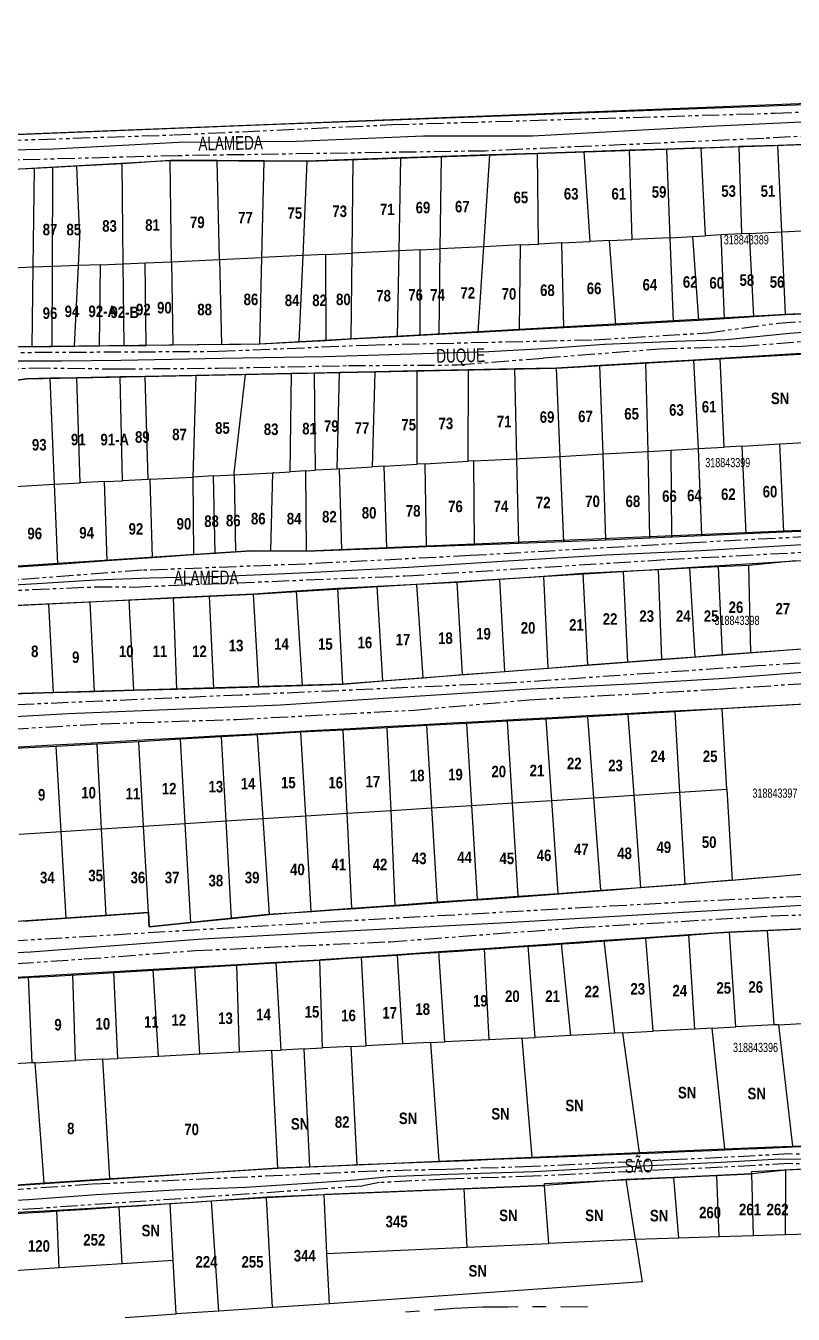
# Model space of a CAD drawing. Extents: x 204834 to 208707, y 4853033 to 4855981.
# Drawn here: x 206179.4 to 206346.4, y 4854038.8 to 4854319 of the extents above; entities that cross this region are included whole.
import ezdxf
from ezdxf.enums import TextEntityAlignment as Align

# ---------------------------------------------------------------- set-up
doc = ezdxf.new("R2010")
doc.units = 0
doc.header["$LTSCALE"] = 1.5
doc.header["$MEASUREMENT"] = 0
doc.linetypes.add('PHANTOMX2', pattern=[5, 2.5, -0.5, 0.5, -0.5, 0.5, -0.5])
doc.linetypes.add('TRACO_13', pattern=[8, 5, -1, 1, -1])
for name, color, linetype in [('CD-MALHA-LOTES', 40, 'CONTINUOUS'), ('CD_TXT_QUADRA', 7, 'CONTINUOUS'), ('HD-CURSO-INTER', 170, 'CONTINUOUS'), ('RU-QUADRAS', 6, 'CONTINUOUS'), ('SV-EIXO-RUA-N-PAV', 6, 'CONTINUOUS'), ('SV-RUA-NAO-PAV-S-GUIA-C-GUIA', 7, 'PHANTOMX2'), ('SV-TXT-RUA-N-PAV-S-GUIA-C-GUIA', 7, 'CONTINUOUS'), ('Th_NmrPort', 7, 'CONTINUOUS')]:
    doc.layers.add(name, color=color, linetype=linetype)
doc.styles.add('3188-43-2D_TXT$0$ARIAL', font='ARIAL.TTF')
doc.styles.add('ARIAL', font='ARIAL.TTF')
doc.styles.get("Standard").update_dxf_attribs({"font": 'swisscbo.ttf'})

msp = doc.modelspace()

# ---------------------------------------------------------------- linework, layer by layer
at = {"layer": 'CD-MALHA-LOTES', "linetype": 'Continuous'}
for p, q in [((206343.01, 4854293), (206334.56, 4854292.72)), ((206343.86, 4854274.2), (206343.01, 4854293)), ((206260.99, 4854290.26), (206250.66, 4854289.92)), ((206260.61, 4854270.06), (206260.99, 4854290.26)), ((206269.82, 4854290.56), (206260.99, 4854290.26)), ((206269.57, 4854270.49), (206269.82, 4854290.56)), ((206280.35, 4854290.91), (206269.82, 4854290.56)), ((206279.06, 4854270.95), (206280.35, 4854290.91)), ((206290.72, 4854291.26), (206280.35, 4854290.91)), ((206300.86, 4854291.59), (206290.72, 4854291.26)), ((206290.94, 4854271.53), (206290.72, 4854291.26)), ((206310.77, 4854291.93), (206300.86, 4854291.59)), ((206302.22, 4854272.08), (206300.86, 4854291.59)), ((206318.84, 4854292.19), (206310.77, 4854291.93)), ((206311.32, 4854272.52), (206310.77, 4854291.93)), ((206326.33, 4854292.44), (206318.84, 4854292.19)), ((206319.58, 4854272.92), (206318.84, 4854292.19)), ((206326.33, 4854292.44), (206334.56, 4854292.72)), ((206327.27, 4854273.32), (206326.33, 4854292.44)), ((206334.56, 4854292.72), (206335.11, 4854273.74)), ((206181.32, 4854287.95), (206171.11, 4854287.47)), ((206181.01, 4854266.48), (206181.32, 4854287.95)), ((206185.25, 4854288.16), (206181.32, 4854287.95)), ((206185.18, 4854266.64), (206185.25, 4854288.16)), ((206190.47, 4854288.44), (206185.25, 4854288.16)), ((206200.33, 4854288.96), (206190.47, 4854288.44)), ((206191.17, 4854273.02), (206190.47, 4854288.44)), ((206210.79, 4854289.72), (206200.33, 4854288.96)), ((206200.59, 4854267.24), (206200.33, 4854288.96)), ((206211.1, 4854267.66), (206210.79, 4854289.72)), ((206221, 4854289.67), (206210.79, 4854289.72)), ((206221.54, 4854268.17), (206221, 4854289.67)), ((206231.25, 4854289.63), (206221, 4854289.67)), ((206230.75, 4854268.61), (206231.25, 4854289.63)), ((206240.65, 4854289.59), (206231.25, 4854289.63)), ((206239.73, 4854269.05), (206240.65, 4854289.59)), ((206250.66, 4854289.92), (206240.65, 4854289.59)), ((206250.42, 4854269.57), (206250.66, 4854289.92)), ((206319.58, 4854272.92), (206324.55, 4854273.18)), ((206324.55, 4854273.18), (206327.27, 4854273.32)), ((206325.85, 4854254.98), (206324.55, 4854273.18)), ((206330.7, 4854273.51), (206327.27, 4854273.32)), ((206335.11, 4854273.74), (206330.7, 4854273.51)), ((206331.43, 4854255.35), (206330.7, 4854273.51)), ((206336.88, 4854273.83), (206335.11, 4854273.74)), ((206336.88, 4854273.83), (206343.86, 4854274.2)), ((206337.81, 4854255.78), (206336.88, 4854273.83)), ((206343.86, 4854274.2), (206352.44, 4854274.66)), ((206344.67, 4854256.23), (206343.86, 4854274.2)), ((206190.87, 4854266.86), (206191.17, 4854273.02)), ((206265.17, 4854270.28), (206269.57, 4854270.49)), ((206269.34, 4854251.92), (206269.57, 4854270.49)), ((206279.06, 4854270.95), (206269.57, 4854270.49)), ((206277.85, 4854252.39), (206279.06, 4854270.95)), ((206287.04, 4854271.34), (206279.06, 4854270.95)), ((206286.83, 4854252.87), (206287.04, 4854271.34)), ((206287.04, 4854271.34), (206290.94, 4854271.53)), ((206296.02, 4854271.78), (206290.94, 4854271.53)), ((206296.02, 4854271.78), (206302.22, 4854272.08)), ((206296.44, 4854253.39), (206296.02, 4854271.78)), ((206306.41, 4854272.28), (206302.22, 4854272.08)), ((206306.41, 4854272.28), (206311.32, 4854272.52)), ((206307.77, 4854254), (206306.41, 4854272.28)), ((206319.58, 4854272.92), (206311.32, 4854272.52)), ((206320.29, 4854254.68), (206319.58, 4854272.92)), ((206205.37, 4854267.43), (206211.1, 4854267.66)), ((206211.1, 4854267.66), (206221.54, 4854268.17)), ((206211.1, 4854267.66), (206211.36, 4854249.58)), ((206221.54, 4854268.17), (206230.75, 4854268.61)), ((206221.54, 4854268.17), (206222.01, 4854249.71)), ((206230.3, 4854249.81), (206230.75, 4854268.61)), ((206239.73, 4854269.05), (206230.75, 4854268.61)), ((206238.89, 4854250.28), (206239.73, 4854269.05)), ((206244.65, 4854269.29), (206239.73, 4854269.05)), ((206244.65, 4854269.29), (206250.42, 4854269.57)), ((206244.75, 4854250.59), (206244.65, 4854269.29)), ((206250.2, 4854250.89), (206250.42, 4854269.57)), ((206260.61, 4854270.06), (206250.42, 4854269.57)), ((206260.27, 4854251.43), (206260.61, 4854270.06)), ((206265.17, 4854270.28), (206260.61, 4854270.06)), ((206265.17, 4854251.7), (206265.17, 4854270.28)), ((206181.01, 4854266.48), (206170.39, 4854266.06)), ((206180.76, 4854249.23), (206181.01, 4854266.48)), ((206185.18, 4854266.64), (206181.01, 4854266.48)), ((206185.12, 4854249.28), (206185.18, 4854266.64)), ((206190.87, 4854266.86), (206185.18, 4854266.64)), ((206190.01, 4854249.33), (206190.87, 4854266.86)), ((206195.63, 4854267.05), (206190.87, 4854266.86)), ((206195.41, 4854249.4), (206195.63, 4854267.05)), ((206195.63, 4854267.05), (206200.59, 4854267.24)), ((206200.59, 4854267.24), (206205.37, 4854267.43)), ((206200.8, 4854249.46), (206200.59, 4854267.24)), ((206205.58, 4854249.51), (206205.37, 4854267.43)), ((206344.67, 4854256.23), (206353.49, 4854256.55)), ((206296.44, 4854253.39), (206307.77, 4854254)), ((206307.77, 4854254), (206320.29, 4854254.68)), ((206320.29, 4854254.68), (206325.85, 4854254.98)), ((206325.85, 4854254.98), (206331.43, 4854255.35)), ((206331.43, 4854255.35), (206337.81, 4854255.78)), ((206337.81, 4854255.78), (206344.67, 4854256.23)), ((206244.75, 4854250.59), (206250.2, 4854250.89)), ((206250.2, 4854250.89), (206260.27, 4854251.43)), ((206260.27, 4854251.43), (206265.17, 4854251.7)), ((206265.17, 4854251.7), (206269.34, 4854251.92)), ((206269.34, 4854251.92), (206277.85, 4854252.39)), ((206277.85, 4854252.39), (206286.83, 4854252.87)), ((206286.83, 4854252.87), (206296.44, 4854253.39)), ((206170.39, 4854249.1), (206180.76, 4854249.23)), ((206180.76, 4854249.23), (206185.12, 4854249.28)), ((206185.12, 4854249.28), (206190.01, 4854249.33)), ((206190.01, 4854249.33), (206195.41, 4854249.4)), ((206195.41, 4854249.4), (206200.8, 4854249.46)), ((206200.8, 4854249.46), (206205.58, 4854249.51)), ((206211.36, 4854249.58), (206205.58, 4854249.51)), ((206222.01, 4854249.71), (206211.36, 4854249.58)), ((206222.01, 4854249.71), (206230.3, 4854249.81)), ((206230.3, 4854249.81), (206238.89, 4854250.28)), ((206238.89, 4854250.28), (206244.75, 4854250.59)), ((206314.34, 4854245.7), (206304.33, 4854245.11)), ((206324.72, 4854246.32), (206314.34, 4854245.7)), ((206314.78, 4854226.44), (206314.34, 4854245.7)), ((206330.45, 4854246.66), (206324.72, 4854246.32)), ((206325.78, 4854227.07), (206324.72, 4854246.32)), ((206348.1, 4854247.72), (206330.45, 4854246.66)), ((206331.36, 4854227.38), (206330.45, 4854246.66)), ((206190.47, 4854242.46), (206184.7, 4854242.34)), ((206185.67, 4854219.3), (206184.7, 4854242.34)), ((206199.95, 4854242.65), (206190.47, 4854242.46)), ((206191.19, 4854219.59), (206190.47, 4854242.46)), ((206205.37, 4854242.75), (206199.95, 4854242.65)), ((206200.46, 4854220.08), (206199.95, 4854242.65)), ((206216.45, 4854242.98), (206205.37, 4854242.75)), ((206206.02, 4854220.37), (206205.37, 4854242.75)), ((206215.78, 4854220.88), (206216.45, 4854242.98)), ((206227.21, 4854243.19), (206216.45, 4854242.98)), ((206224.72, 4854221.73), (206227.21, 4854243.19)), ((206237.24, 4854243.39), (206227.21, 4854243.19)), ((206236.95, 4854222.01), (206237.24, 4854243.39)), ((206242.2, 4854243.49), (206237.24, 4854243.39)), ((206247.66, 4854243.6), (206242.2, 4854243.49)), ((206242.42, 4854222.34), (206242.2, 4854243.49)), ((206247.15, 4854222.62), (206247.66, 4854243.6)), ((206255.43, 4854243.76), (206247.66, 4854243.6)), ((206254.85, 4854223.08), (206255.43, 4854243.76)), ((206264.55, 4854243.94), (206255.43, 4854243.76)), ((206275.7, 4854244.17), (206264.55, 4854243.94)), ((206264.55, 4854223.65), (206264.55, 4854243.94)), ((206275.62, 4854224.31), (206275.7, 4854244.17)), ((206285.79, 4854244.37), (206275.7, 4854244.17)), ((206294.86, 4854244.55), (206285.79, 4854244.37)), ((206286.25, 4854224.84), (206285.79, 4854244.37)), ((206304.33, 4854245.11), (206294.86, 4854244.55)), ((206295.69, 4854225.36), (206294.86, 4854244.55)), ((206304.99, 4854225.89), (206304.33, 4854245.11)), ((206343.47, 4854228.07), (206348.98, 4854228.38)), ((206295.69, 4854225.36), (206304.99, 4854225.89)), ((206304.99, 4854225.89), (206314.78, 4854226.44)), ((206305.63, 4854207.24), (206304.99, 4854225.89)), ((206314.78, 4854226.44), (206319.81, 4854226.73)), ((206315.21, 4854207.67), (206314.78, 4854226.44)), ((206319.81, 4854226.73), (206325.78, 4854227.07)), ((206319.95, 4854207.88), (206319.81, 4854226.73)), ((206325.78, 4854227.07), (206331.36, 4854227.38)), ((206326.5, 4854208.17), (206325.78, 4854227.07)), ((206335.24, 4854227.6), (206331.36, 4854227.38)), ((206335.24, 4854227.6), (206343.47, 4854228.07)), ((206336.14, 4854208.6), (206335.24, 4854227.6)), ((206344.32, 4854208.97), (206343.47, 4854228.07)), ((206247.62, 4854222.65), (206254.85, 4854223.08)), ((206257.37, 4854223.23), (206254.85, 4854223.08)), ((206257.37, 4854223.23), (206264.55, 4854223.65)), ((206257.93, 4854205.42), (206257.37, 4854223.23)), ((206266.3, 4854223.76), (206264.55, 4854223.65)), ((206266.3, 4854223.76), (206275.62, 4854224.31)), ((206266.57, 4854205.75), (206266.3, 4854223.76)), ((206276.88, 4854224.38), (206275.62, 4854224.31)), ((206276.88, 4854224.38), (206286.25, 4854224.84)), ((206277.02, 4854206.15), (206276.88, 4854224.38)), ((206286.25, 4854224.84), (206286.94, 4854224.87)), ((206286.69, 4854206.52), (206286.25, 4854224.84)), ((206286.94, 4854224.87), (206295.69, 4854225.36)), ((206296.48, 4854206.89), (206295.69, 4854225.36)), ((206196.51, 4854219.87), (206200.46, 4854220.08)), ((206206.02, 4854220.37), (206200.46, 4854220.08)), ((206206.44, 4854220.39), (206206.02, 4854220.37)), ((206206.44, 4854220.39), (206215.78, 4854220.88)), ((206206.93, 4854203.39), (206206.44, 4854220.39)), ((206220.2, 4854221.11), (206215.78, 4854220.88)), ((206215.99, 4854204.03), (206215.78, 4854220.88)), ((206220.2, 4854221.11), (206224.74, 4854221.35)), ((206220.62, 4854204.35), (206220.2, 4854221.11)), ((206224.74, 4854221.35), (206224.72, 4854221.73)), ((206224.74, 4854221.35), (206233.14, 4854221.79)), ((206224.74, 4854221.35), (206225.01, 4854204.63)), ((206232.73, 4854204.81), (206233.14, 4854221.79)), ((206233.37, 4854221.8), (206236.95, 4854222.01)), ((206240.32, 4854222.21), (206236.95, 4854222.01)), ((206240.32, 4854222.21), (206242.42, 4854222.34)), ((206240.46, 4854204.76), (206240.32, 4854222.21)), ((206247.15, 4854222.62), (206242.42, 4854222.34)), ((206247.62, 4854222.65), (206247.15, 4854222.62)), ((206248.13, 4854205.05), (206247.62, 4854222.65)), ((206175.84, 4854218.78), (206185.67, 4854219.3)), ((206185.67, 4854219.3), (206191.19, 4854219.59)), ((206186.39, 4854201.95), (206185.67, 4854219.3)), ((206196.51, 4854219.87), (206191.19, 4854219.59)), ((206197.07, 4854202.7), (206196.51, 4854219.87)), ((206336.14, 4854208.6), (206344.32, 4854208.97)), ((206344.32, 4854208.97), (206349.86, 4854209.21)), ((206266.57, 4854205.75), (206277.02, 4854206.15)), ((206277.02, 4854206.15), (206286.69, 4854206.52)), ((206286.69, 4854206.52), (206296.48, 4854206.89)), ((206296.48, 4854206.89), (206305.63, 4854207.24)), ((206305.63, 4854207.24), (206315.21, 4854207.67)), ((206315.21, 4854207.67), (206319.95, 4854207.88)), ((206319.95, 4854207.88), (206326.5, 4854208.17)), ((206326.5, 4854208.17), (206336.14, 4854208.6)), ((206197.07, 4854202.7), (206206.93, 4854203.39)), ((206206.93, 4854203.39), (206215.99, 4854204.03)), ((206215.99, 4854204.03), (206220.62, 4854204.35)), ((206220.62, 4854204.35), (206225.01, 4854204.63)), ((206232.73, 4854204.81), (206240.46, 4854204.76)), ((206240.46, 4854204.76), (206248.13, 4854205.05)), ((206248.13, 4854205.05), (206257.93, 4854205.42)), ((206257.93, 4854205.42), (206266.57, 4854205.75)), ((206176.6, 4854201.26), (206186.39, 4854201.95)), ((206186.39, 4854201.95), (206197.07, 4854202.7)), ((206309.44, 4854200.33), (206300.65, 4854199.89)), ((206317.05, 4854200.7), (206309.44, 4854200.33)), ((206310.4, 4854180.68), (206309.44, 4854200.33)), ((206323.89, 4854201.03), (206317.05, 4854200.7)), ((206317.8, 4854181.25), (206317.05, 4854200.7)), ((206330.09, 4854201.34), (206323.89, 4854201.03)), ((206325.04, 4854181.81), (206323.89, 4854201.03)), ((206336.74, 4854201.66), (206330.09, 4854201.34)), ((206330.95, 4854182.25), (206330.09, 4854201.34)), ((206346.86, 4854202.63), (206336.74, 4854201.66)), ((206337.13, 4854182.71), (206336.74, 4854201.66)), ((206273.27, 4854197.95), (206264.5, 4854197.5)), ((206282.51, 4854198.6), (206273.27, 4854197.95)), ((206274.43, 4854177.9), (206273.27, 4854197.95)), ((206292.08, 4854199.28), (206282.51, 4854198.6)), ((206283.65, 4854178.62), (206282.51, 4854198.6)), ((206300.65, 4854199.89), (206292.08, 4854199.28)), ((206293.04, 4854179.34), (206292.08, 4854199.28)), ((206301.71, 4854180.01), (206300.65, 4854199.89)), ((206219.35, 4854194.97), (206211.52, 4854194.58)), ((206228.97, 4854195.44), (206219.35, 4854194.97)), ((206220.31, 4854175), (206219.35, 4854194.97)), ((206238.31, 4854196.04), (206228.97, 4854195.44)), ((206230.08, 4854175.28), (206228.97, 4854195.44)), ((206247.32, 4854196.63), (206238.31, 4854196.04)), ((206239.63, 4854175.56), (206238.31, 4854196.04)), ((206255.84, 4854197.06), (206247.32, 4854196.63)), ((206248.38, 4854175.82), (206247.32, 4854196.63)), ((206264.5, 4854197.5), (206255.84, 4854197.06)), ((206257.09, 4854176.56), (206255.84, 4854197.06)), ((206265.86, 4854177.24), (206264.5, 4854197.5)), ((206184.38, 4854193.26), (206175.66, 4854192.83)), ((206193.38, 4854193.7), (206184.38, 4854193.26)), ((206185.43, 4854173.99), (206184.38, 4854193.26)), ((206201.85, 4854194.11), (206193.38, 4854193.7)), ((206194.35, 4854174.25), (206193.38, 4854193.7)), ((206211.52, 4854194.58), (206201.85, 4854194.11)), ((206202.91, 4854174.5), (206201.85, 4854194.11)), ((206212.28, 4854174.77), (206211.52, 4854194.58)), ((206310.4, 4854180.68), (206317.8, 4854181.25)), ((206317.8, 4854181.25), (206325.04, 4854181.81)), ((206325.04, 4854181.81), (206330.95, 4854182.25)), ((206330.95, 4854182.25), (206337.13, 4854182.71)), ((206337.13, 4854182.71), (206347.32, 4854183.47)), ((206265.86, 4854177.24), (206274.43, 4854177.9)), ((206274.43, 4854177.9), (206283.65, 4854178.62)), ((206283.65, 4854178.62), (206293.04, 4854179.34)), ((206293.04, 4854179.34), (206301.71, 4854180.01)), ((206301.71, 4854180.01), (206310.4, 4854180.68)), ((206220.31, 4854175), (206230.08, 4854175.28)), ((206230.08, 4854175.28), (206239.63, 4854175.56)), ((206239.63, 4854175.56), (206248.38, 4854175.82)), ((206248.38, 4854175.82), (206257.09, 4854176.56)), ((206257.09, 4854176.56), (206265.86, 4854177.24)), ((206176.43, 4854173.73), (206185.43, 4854173.99)), ((206185.43, 4854173.99), (206194.35, 4854174.25)), ((206194.35, 4854174.25), (206202.91, 4854174.5)), ((206202.91, 4854174.5), (206212.28, 4854174.77)), ((206212.28, 4854174.77), (206220.31, 4854175)), ((206364.22, 4854172.37), (206330.94, 4854170.44)), ((206320.71, 4854169.85), (206310.48, 4854169.26)), ((206330.94, 4854170.44), (206320.71, 4854169.85)), ((206321.7, 4854152.33), (206320.71, 4854169.85)), ((206331.94, 4854152.98), (206330.94, 4854170.44)), ((206266.66, 4854166.84), (206258.05, 4854166.37)), ((206275.34, 4854167.3), (206266.66, 4854166.84)), ((206267.75, 4854148.92), (206266.66, 4854166.84)), ((206284.2, 4854167.78), (206275.34, 4854167.3)), ((206276.44, 4854149.47), (206275.34, 4854167.3)), ((206292.64, 4854168.23), (206284.2, 4854167.78)), ((206285.29, 4854150.03), (206284.2, 4854167.78)), ((206301.65, 4854168.75), (206292.64, 4854168.23)), ((206293.84, 4854150.57), (206292.64, 4854168.23)), ((206310.48, 4854169.26), (206301.65, 4854168.75)), ((206302.97, 4854151.15), (206301.65, 4854168.75)), ((206311.76, 4854151.7), (206310.48, 4854169.26)), ((206222.01, 4854164.36), (206213.03, 4854163.84)), ((206229.82, 4854164.82), (206222.01, 4854164.36)), ((206222.99, 4854146.09), (206222.01, 4854164.36)), ((206239.25, 4854165.37), (206229.82, 4854164.82)), ((206231.02, 4854146.6), (206229.82, 4854164.82)), ((206248.48, 4854165.86), (206239.25, 4854165.37)), ((206240.31, 4854147.18), (206239.25, 4854165.37)), ((206258.05, 4854166.37), (206248.48, 4854165.86)), ((206249.35, 4854147.75), (206248.48, 4854165.86)), ((206258.86, 4854148.36), (206258.05, 4854166.37)), ((206186.03, 4854162.31), (206176.95, 4854161.84)), ((206194.91, 4854162.78), (206186.03, 4854162.31)), ((206187.09, 4854143.82), (206186.03, 4854162.31)), ((206204.02, 4854163.31), (206194.91, 4854162.78)), ((206195.87, 4854144.37), (206194.91, 4854162.78)), ((206213.03, 4854163.84), (206204.02, 4854163.31)), ((206205.04, 4854144.95), (206204.02, 4854163.31)), ((206214.06, 4854145.52), (206213.03, 4854163.84)), ((206321.7, 4854152.33), (206331.94, 4854152.98)), ((206331.94, 4854152.98), (206333.07, 4854133.2)), ((206276.44, 4854149.47), (206285.29, 4854150.03)), ((206285.29, 4854150.03), (206293.84, 4854150.57)), ((206286.53, 4854129.72), (206285.29, 4854150.03)), ((206293.84, 4854150.57), (206302.97, 4854151.15)), ((206295.21, 4854130.34), (206293.84, 4854150.57)), ((206302.97, 4854151.15), (206311.76, 4854151.7)), ((206304.49, 4854131.01), (206302.97, 4854151.15)), ((206311.76, 4854151.7), (206321.7, 4854152.33)), ((206313.23, 4854131.63), (206311.76, 4854151.7)), ((206322.83, 4854132.32), (206321.7, 4854152.33)), ((206231.02, 4854146.6), (206240.31, 4854147.18)), ((206240.31, 4854147.18), (206249.35, 4854147.75)), ((206241.52, 4854126.45), (206240.31, 4854147.18)), ((206249.35, 4854147.75), (206258.86, 4854148.36)), ((206250.35, 4854127.13), (206249.35, 4854147.75)), ((206258.86, 4854148.36), (206267.75, 4854148.92)), ((206259.78, 4854127.81), (206258.86, 4854148.36)), ((206267.75, 4854148.92), (206276.44, 4854149.47)), ((206269, 4854128.47), (206267.75, 4854148.92)), ((206277.69, 4854129.09), (206276.44, 4854149.47)), ((206187.09, 4854143.82), (206195.87, 4854144.37)), ((206195.87, 4854144.37), (206205.04, 4854144.95)), ((206196.86, 4854125.53), (206195.87, 4854144.37)), ((206205.04, 4854144.95), (206214.06, 4854145.52)), ((206206.09, 4854126.15), (206205.04, 4854144.95)), ((206214.06, 4854145.52), (206222.99, 4854146.09)), ((206215.28, 4854123.99), (206214.06, 4854145.52)), ((206222.99, 4854146.09), (206231.02, 4854146.6)), ((206224.13, 4854124.9), (206222.99, 4854146.09)), ((206232.4, 4854125.75), (206231.02, 4854146.6)), ((206177.92, 4854143.24), (206187.09, 4854143.82)), ((206188.17, 4854124.94), (206187.09, 4854143.82)), ((206333.07, 4854133.2), (206366.16, 4854136.05)), ((206333.07, 4854133.2), (206322.83, 4854132.32)), ((206286.53, 4854129.72), (206295.21, 4854130.34)), ((206295.21, 4854130.34), (206304.49, 4854131.01)), ((206304.49, 4854131.01), (206313.23, 4854131.63)), ((206313.23, 4854131.63), (206322.83, 4854132.32)), ((206250.35, 4854127.13), (206259.78, 4854127.81)), ((206259.78, 4854127.81), (206269, 4854128.47)), ((206269, 4854128.47), (206277.69, 4854129.09)), ((206277.69, 4854129.09), (206286.53, 4854129.72)), ((206178.92, 4854124.31), (206188.17, 4854124.94)), ((206188.17, 4854124.94), (206196.86, 4854125.53)), ((206196.86, 4854125.53), (206206.09, 4854126.15)), ((206206.09, 4854126.15), (206206.26, 4854123.05)), ((206215.28, 4854123.99), (206224.13, 4854124.9)), ((206224.13, 4854124.9), (206232.4, 4854125.75)), ((206232.4, 4854125.75), (206241.52, 4854126.45)), ((206241.52, 4854126.45), (206250.35, 4854127.13)), ((206206.26, 4854123.05), (206215.28, 4854123.99)), ((206340.81, 4854122.29), (206332.48, 4854121.93)), ((206333.86, 4854101.3), (206332.48, 4854121.93)), ((206350.58, 4854122.7), (206340.81, 4854122.29)), ((206342.2, 4854101.73), (206340.81, 4854122.29)), ((206295.94, 4854119.44), (206288.71, 4854118.94)), ((206305.27, 4854120.07), (206295.94, 4854119.44)), ((206298.02, 4854099.43), (206295.94, 4854119.44)), ((206314.27, 4854120.69), (206305.27, 4854120.07)), ((206307.53, 4854099.93), (206305.27, 4854120.07)), ((206323.64, 4854121.33), (206314.27, 4854120.69)), ((206315.9, 4854100.37), (206314.27, 4854120.69)), ((206324.95, 4854100.84), (206323.64, 4854121.33)), ((206260.25, 4854117), (206252.45, 4854116.47)), ((206253.45, 4854097.2), (206252.45, 4854116.47)), ((206269.29, 4854117.62), (206260.25, 4854117)), ((206261.43, 4854097.59), (206260.25, 4854117)), ((206279.18, 4854118.29), (206269.29, 4854117.62)), ((206270.59, 4854098.04), (206269.29, 4854117.62)), ((206288.71, 4854118.94), (206279.18, 4854118.29)), ((206280.21, 4854098.51), (206279.18, 4854118.29)), ((206290.24, 4854099.03), (206288.71, 4854118.94)), ((206207.11, 4854113.77), (206198.54, 4854113.28)), ((206216.15, 4854114.29), (206207.11, 4854113.77)), ((206208.24, 4854094.9), (206207.11, 4854113.77)), ((206225.28, 4854114.81), (206216.15, 4854114.29)), ((206217.29, 4854095.37), (206216.15, 4854114.29)), ((206233.88, 4854115.31), (206225.28, 4854114.81)), ((206225.86, 4854095.81), (206225.28, 4854114.81)), ((206243.38, 4854115.85), (206233.88, 4854115.31)), ((206234.99, 4854096.28), (206233.88, 4854115.31)), ((206243.94, 4854096.74), (206243.38, 4854115.85)), ((206179.99, 4854112.23), (206171.19, 4854111.74)), ((206180.79, 4854093.49), (206179.99, 4854112.23)), ((206198.54, 4854113.28), (206189.6, 4854112.77)), ((206190.18, 4854093.97), (206189.6, 4854112.77)), ((206199.44, 4854094.45), (206198.54, 4854113.28)), ((206307.53, 4854099.93), (206298.02, 4854099.43)), ((206309.32, 4854100.02), (206307.53, 4854099.93)), ((206309.32, 4854100.02), (206315.9, 4854100.37)), ((206312.9, 4854073.99), (206309.32, 4854100.02)), ((206324.95, 4854100.84), (206315.9, 4854100.37)), ((206328.72, 4854101.03), (206324.95, 4854100.84)), ((206328.72, 4854101.03), (206333.86, 4854101.3)), ((206331.46, 4854074.78), (206328.72, 4854101.03)), ((206342.2, 4854101.73), (206333.86, 4854101.3)), ((206343.25, 4854101.79), (206342.2, 4854101.73)), ((206343.25, 4854101.79), (206352.06, 4854102.25)), ((206346.27, 4854075.37), (206343.25, 4854101.79)), ((206239.93, 4854096.54), (206243.94, 4854096.74)), ((206250.18, 4854097.04), (206243.94, 4854096.74)), ((206250.18, 4854097.04), (206253.45, 4854097.2)), ((206251.51, 4854071.35), (206250.18, 4854097.04)), ((206261.43, 4854097.59), (206253.45, 4854097.2)), ((206267.47, 4854097.88), (206261.43, 4854097.59)), ((206267.47, 4854097.88), (206270.59, 4854098.04)), ((206280.06, 4854098.5), (206270.59, 4854098.04)), ((206280.21, 4854098.51), (206280.06, 4854098.5)), ((206287.37, 4854098.88), (206280.21, 4854098.51)), ((206287.37, 4854098.88), (206290.24, 4854099.03)), ((206289.6, 4854072.99), (206287.37, 4854098.88)), ((206298.02, 4854099.43), (206290.24, 4854099.03)), ((206181.44, 4854093.52), (206190.18, 4854093.97)), ((206196.12, 4854094.28), (206190.18, 4854093.97)), ((206196.12, 4854094.28), (206199.44, 4854094.45)), ((206197.67, 4854068.31), (206196.12, 4854094.28)), ((206208.24, 4854094.9), (206199.44, 4854094.45)), ((206217.29, 4854095.37), (206208.24, 4854094.9)), ((206225.86, 4854095.81), (206217.29, 4854095.37)), ((206232.94, 4854096.18), (206225.86, 4854095.81)), ((206232.94, 4854096.18), (206234.99, 4854096.28)), ((206234.26, 4854070.6), (206232.94, 4854096.18)), ((206239.93, 4854096.54), (206234.99, 4854096.28)), ((206241.21, 4854070.9), (206239.93, 4854096.54)), ((206180.79, 4854093.49), (206172.34, 4854093.05)), ((206181.44, 4854093.52), (206180.79, 4854093.49)), ((206183.36, 4854067.39), (206181.44, 4854093.52)), ((206312.9, 4854073.99), (206331.46, 4854074.78)), ((206346.27, 4854075.37), (206361.57, 4854075.89)), ((206251.51, 4854071.35), (206269.25, 4854072.12)), ((206269.25, 4854072.12), (206289.6, 4854072.99)), ((206289.6, 4854072.99), (206312.9, 4854073.99)), ((206234.26, 4854070.6), (206241.21, 4854070.9)), ((206241.21, 4854070.9), (206251.51, 4854071.35)), ((206329.76, 4854069.01), (206320.42, 4854068.58)), ((206330.29, 4854055.65), (206329.76, 4854069.01)), ((206344.77, 4854070.16), (206337.4, 4854069.36)), ((206337.73, 4854055.88), (206337.4, 4854069.36)), ((206344.69, 4854056.09), (206344.77, 4854070.16)), ((206353.89, 4854070.55), (206344.77, 4854070.16)), ((206168.42, 4854066.34), (206183.36, 4854067.39)), ((206183.36, 4854067.39), (206183.58, 4854067.41)), ((206183.58, 4854067.41), (206197.67, 4854068.31)), ((206275.46, 4854053.42), (206274.78, 4854066.09)), ((206310.04, 4854068.11), (206292.27, 4854066.82)), ((206293.21, 4854054.22), (206292.27, 4854066.82)), ((206320.42, 4854068.58), (206310.04, 4854068.11)), ((206312.07, 4854055.09), (206310.04, 4854068.11)), ((206321.47, 4854055.38), (206320.42, 4854068.58)), ((206221.42, 4854039.52), (206219.81, 4854063.38)), ((206244.31, 4854064.82), (206231.8, 4854064.12)), ((206233.04, 4854040.29), (206231.8, 4854064.12)), ((206244.92, 4854052.06), (206244.31, 4854064.82)), ((206199.74, 4854062.2), (206186.15, 4854061.42)), ((206186.68, 4854048.92), (206186.15, 4854061.42)), ((206200.33, 4854049.81), (206199.74, 4854062.2)), ((206211.48, 4854050.54), (206210.81, 4854062.82)), ((206321.47, 4854055.38), (206312.07, 4854055.09)), ((206312.07, 4854055.09), (206313.51, 4854045.86)), ((206330.29, 4854055.65), (206321.47, 4854055.38)), ((206337.73, 4854055.88), (206330.29, 4854055.65)), ((206344.69, 4854056.09), (206337.73, 4854055.88)), ((206353.97, 4854056.38), (206344.69, 4854056.09)), ((206244.92, 4854052.06), (206275.46, 4854053.42)), ((206245.45, 4854041.12), (206244.92, 4854052.06)), ((206275.46, 4854053.42), (206293.21, 4854054.22)), ((206200.33, 4854049.81), (206186.68, 4854048.92)), ((206211.48, 4854050.54), (206200.33, 4854049.81)), ((206212.12, 4854038.89), (206211.48, 4854050.54)), ((206186.68, 4854048.92), (206175.77, 4854048.2)), ((206313.51, 4854045.86), (206245.45, 4854041.12)), ((206245.45, 4854041.12), (206233.04, 4854040.29)), ((206200.98, 4854038.15), (206212.12, 4854038.89)), ((206221.42, 4854039.52), (206212.12, 4854038.89)), ((206233.04, 4854040.29), (206221.42, 4854039.52))]:
    msp.add_line(p, q, dxfattribs=at)
for points in [[(206093.42, 4854294.35), (206124.26, 4854293.27), (206231.98, 4854297.54), (206362.57, 4854302.4), (206392.33, 4854303.76), (206446.38, 4854307.26), (206525.43, 4854312.71), (206527.56, 4854322.43), (206535.32, 4854322.6), (206541.9, 4854313.1), (206595.27, 4854317.53), (206591.23, 4854397.74), (206585.03, 4854508.71), (206582.12, 4854560.98), (206579.02, 4854600.63), (206574.37, 4854646.3), (206568.95, 4854708.68), (206569.14, 4854763.29), (206564.22, 4854871.16)], [(206351.36, 4854293.31), (206350.75, 4854293.26), (206343.01, 4854293)], [(206184.7, 4854242.34), (206179.55, 4854242.22), (206172.71, 4854241.22)], [(206233.37, 4854221.8), (206233.14, 4854221.79)], [(206225.01, 4854204.63), (206228.41, 4854204.84), (206232.73, 4854204.81)], [(206332.48, 4854121.93), (206323.64, 4854121.33)], [(206252.45, 4854116.47), (206243.57, 4854115.86), (206243.38, 4854115.85)], [(206189.6, 4854112.77), (206179.99, 4854112.23)], [(206267.47, 4854097.88), (206269.25, 4854072.12)], [(206331.46, 4854074.78), (206341.96, 4854075.23), (206346.27, 4854075.37)], [(206197.67, 4854068.31), (206198.06, 4854068.34), (206234.26, 4854070.6)], [(206337.4, 4854069.36), (206337.26, 4854069.36), (206329.76, 4854069.01)], [(206274.78, 4854066.09), (206244.64, 4854064.83), (206244.31, 4854064.82)], [(206292.27, 4854066.82), (206274.78, 4854066.09)], [(206219.81, 4854063.38), (206211.08, 4854062.84), (206210.81, 4854062.82)], [(206231.8, 4854064.12), (206231.73, 4854064.12), (206219.81, 4854063.38)], [(206186.15, 4854061.42), (206175.04, 4854060.78), (206174.9, 4854060.77)], [(206210.81, 4854062.82), (206199.99, 4854062.21), (206199.74, 4854062.2)], [(206312.07, 4854055.09), (206293.21, 4854054.22)]]:
    msp.add_lwpolyline(points, dxfattribs=at)
at = {"layer": 'HD-CURSO-INTER', "linetype": 'TRACO_13'}
for points in [[(206265.05, 4854039.46), (206262.03, 4854039.26)], [(206286.42, 4854040.41), (206284.29, 4854040.38), (206278.76, 4854040.34), (206272.68, 4854040.11), (206268.24, 4854039.7)], [(206292.63, 4854040.45), (206290.02, 4854040.46), (206289.61, 4854040.45)], [(206301.6, 4854040.4), (206295.82, 4854040.43)]]:
    msp.add_lwpolyline(points, dxfattribs=at)
at = {"layer": 'RU-QUADRAS', "linetype": 'Continuous'}
for points in [[(206527.56, 4854322.43), (206525.43, 4854312.71), (206392.02, 4854303.77), (206123.95, 4854293.28), (206093.42, 4854294.35), (206094.79, 4854085.44, -0.014882), (206098.49, 4853988.67), (206109.44, 4853887.38), (206108.01, 4853867.69), (206069.1, 4853867.16), (205963.54, 4853860.29), (205931.24, 4853859.63), (205931.07, 4853861.44), (205917.97, 4853860.73), (205917.98, 4853859.08), (205882.75, 4853858.58), (205727.84, 4853847.47), (205624.52, 4853839.17), (205576.31, 4853909.36, 0.007622), (205506.07, 4854013.73), (205416.8, 4854150.88)], [(206112.8, 4853789.75), (206114.58, 4853968.5), (206106.34, 4854024.66), (206103.4, 4854056.78, 0.006483), (206231.81, 4854064.35), (206292.21, 4854066.82), (206292.29, 4854067.29), (206337.26, 4854069.36), (206337.39, 4854069.84), (206365.3, 4854071.34), (206474.9, 4854075.94), (206612.54, 4854083.49), (206613.77, 4854060.66, 0.005168), (206366.61, 4854047.68), (206366.94, 4854041.74, -0.006398), (206614.19, 4854056.17), (206618.41, 4853996.21), (206633.65, 4853717.74)]]:
    msp.add_lwpolyline(points, format="xyb", dxfattribs=at)
for points in [[(206104.16, 4854286.31), (206166.27, 4854288.17), (206166.31, 4854287.24), (206210.46, 4854289.72), (206240.81, 4854289.59), (206350.75, 4854293.26), (206534.47, 4854304.63), (206595.22, 4854309.72), (206597.58, 4854268.08), (206425.61, 4854259.02), (206398.4, 4854258.9, -0.015555), (206344.67, 4854256.23), (206230.08, 4854249.8), (206164.84, 4854249.04), (206104.5, 4854241.83)], [(206103.9, 4854189.61), (206229, 4854195.44), (206346.86, 4854202.63), (206599.6, 4854215.74), (206600.52, 4854197.56, -0.012988), (206373.83, 4854185.4), (206248.28, 4854175.81), (206158.18, 4854173.2), (206105.71, 4854168.47)], [(206100.76, 4854133.36), (206103.45, 4854157.99, -0.001782), (206572.52, 4854183.11), (206603.39, 4854182.98, 0.035627), (206606.48, 4854155.05), (206606.48, 4854146.26, 0.005992), (206457.67, 4854139.3, -0.028825), (206412.42, 4854136.31), (206385.8, 4854137.31), (206385.76, 4854137.74, -0.006686), (206232.01, 4854125.72), (206206.26, 4854123.05), (206206.09, 4854126.15), (206170.98, 4854123.77), (206170.82, 4854124.48), (206102.08, 4854118.06)], [(206101.05, 4854107.96, 0.006377), (206332.48, 4854121.93), (206521.52, 4854130.48), (206565.83, 4854134.29), (206607.77, 4854135.41), (206611.75, 4854087.91, -0.003905), (206234.26, 4854070.6), (206101.4, 4854061.7)]]:
    msp.add_lwpolyline(points, format="xyb", close=True, dxfattribs=at)
msp.add_lwpolyline([(206103.36, 4854231.11), (206179.55, 4854242.22), (206294.89, 4854244.55), (206429.87, 4854252.28), (206500.01, 4854253.5), (206530.85, 4854257.8), (206597.76, 4854261.16), (206599.16, 4854251.31), (206598.91, 4854221.56), (206385.94, 4854210.82), (206240.62, 4854204.76), (206228.41, 4854204.84), (206149.97, 4854199.69), (206105.05, 4854198.18)], close=True, dxfattribs=at)
at = {"layer": 'SV-EIXO-RUA-N-PAV'}
for points in [[(206145.62, 4854291.33), (206185.5, 4854292.26), (206212.7, 4854293.66), (206238.28, 4854293.89), (206265.95, 4854295.05), (206289.66, 4854295.05), (206328.14, 4854297.14), (206362.09, 4854298.77)], [(206097.82, 4854236.22), (206105.29, 4854236.68), (206117.51, 4854238.35), (206129.02, 4854240.51), (206138.48, 4854242.67), (206149.14, 4854244.11), (206155.13, 4854244.82), (206166.99, 4854245.66), (206175.14, 4854246.14), (206187.24, 4854246.14), (206200.06, 4854246.26), (206222.1, 4854246.74), (206244.39, 4854247.1), (206268.11, 4854247.82), (206280.15, 4854248.18), (206293.21, 4854248.9), (206305.31, 4854249.74), (206320.88, 4854250.45), (206331.84, 4854250.81), (206345.62, 4854252.13), (206360.24, 4854253.33)], [(206097.29, 4854191.91), (206100.97, 4854193.19), (206105.18, 4854194.15), (206109.5, 4854195.01), (206115.45, 4854195.71), (206124.52, 4854196.06), (206140.68, 4854196.06), (206151.44, 4854196.52), (206165.39, 4854196.64), (206169.22, 4854196.99), (206181.78, 4854197.69), (206194.57, 4854198.5), (206206.37, 4854198.96), (206222.41, 4854199.31), (206240.78, 4854200.13), (206262.69, 4854201.29), (206283.04, 4854202.57), (206305.65, 4854203.96), (206326.34, 4854204.89), (206358.02, 4854206.75)], [(206097.11, 4854164.2), (206115.16, 4854164.84), (206135.16, 4854166.7), (206164.22, 4854168.1), (206188.64, 4854169.49), (206212, 4854170.42), (206234.79, 4854171.35), (206252.69, 4854172.52), (206274.32, 4854173.91), (206289.2, 4854174.84), (206312.33, 4854176), (206331.4, 4854177.17), (206353.26, 4854178.79)], [(206095.24, 4854111.85), (206111.91, 4854114.16), (206129.58, 4854115.32), (206155.16, 4854116.48), (206180.5, 4854117.64), (206217.82, 4854120.43), (206250.83, 4854122.29), (206282.69, 4854123.92), (206326.28, 4854126.48), (206365.35, 4854128.8), (206389.64, 4854129.73), (206412.66, 4854130.43), (206438.7, 4854132.06), (206464.51, 4854133.22), (206476.37, 4854133.69), (206509.97, 4854135.31), (206546.24, 4854137.64), (206577.28, 4854139.73), (206600.53, 4854140.9), (206613.44, 4854142.05)], [(206097.26, 4854057.31), (206108.42, 4854058.94), (206126.32, 4854060.33), (206144.46, 4854061.73), (206168.08, 4854063.14), (206179.99, 4854063.8), (206194.68, 4854064.83), (206211.72, 4854065.86), (206227.3, 4854066.45), (206242.88, 4854067.47), (206251.1, 4854068.06), (206258.38, 4854068.8), (206271.31, 4854069.31), (206290.01, 4854069.9), (206307.34, 4854070.78), (206330.67, 4854071.88), (206343.49, 4854072.62), (206350.18, 4854072.54)]]:
    msp.add_lwpolyline(points, dxfattribs=at)
at = {"layer": 'SV-RUA-NAO-PAV-S-GUIA-C-GUIA'}
for points in [[(206108.26, 4853970.64), (206108.25, 4853970.73), (206103.51, 4853998.75), (206099.25, 4854029.41), (206094.87, 4854057.84), (206093.24, 4854080.15), (206094.04, 4854115.37), (206094.43, 4854155.7), (206095.71, 4854167.23), (206097.28, 4854273.84), (206097.85, 4854285.97), (206099.67, 4854290.75), (206101.47, 4854292.06), (206144.67, 4854293.07), (206211.57, 4854295.27), (206259.07, 4854297.5), (206342.29, 4854300), (206411.69, 4854303.16), (206492.98, 4854308.39), (206532.32, 4854311.54), (206533.21, 4854313.17), (206531.6, 4854317.87), (206527.79, 4854338.96)], [(206398.18, 4854297.79), (206340, 4854294.5), (206279.39, 4854291.77), (206212.54, 4854290.74), (206112.81, 4854288.07), (206106.73, 4854287.97), (206101.98, 4854287.07), (206100.5, 4854283.97), (206099.77, 4854279.59), (206099.08, 4854242.94), (206099.13, 4854240.04), (206099.73, 4854239.02), (206125.5, 4854241.49), (206153.56, 4854246.58), (206173.85, 4854247.95), (206221.28, 4854248.21), (206253.78, 4854249.58), (206303, 4854250.72), (206327.78, 4854252.23), (206343.13, 4854254.36), (206369.98, 4854256)], [(206165.08, 4854243.87), (206181, 4854244.62), (206199.53, 4854244.39), (206221.41, 4854244.55), (206249.59, 4854245.11), (206273.28, 4854245.25), (206292, 4854246.76), (206317.35, 4854248.74), (206335.25, 4854249.32), (206356.12, 4854250.96)], [(206357.49, 4854208.31), (206324.56, 4854206.59), (206276.17, 4854203.79), (206240.21, 4854201.95), (206204.74, 4854200.59), (206168.21, 4854197.82)], [(206385.33, 4854182.85), (206338.63, 4854179.8), (206284.97, 4854176.09), (206226.16, 4854173.46), (206175.31, 4854171.24), (206129.03, 4854168.73), (206104.62, 4854165.53), (206100.71, 4854167.38), (206098.66, 4854169.33), (206097.95, 4854172.1), (206098.36, 4854188.83), (206100.39, 4854191.11), (206104.21, 4854192.72), (206112.98, 4854194.43), (206150.81, 4854195.1), (206194.42, 4854197), (206202.95, 4854196.96), (206262.36, 4854199.4), (206318.94, 4854202.95), (206372.58, 4854205.81)], [(206408.61, 4854132.52), (206325.13, 4854128.58), (206247.17, 4854124.2), (206178.82, 4854120.11), (206121.63, 4854117.62), (206100.38, 4854114.81), (206097.1, 4854114.72), (206096.12, 4854129.71), (206096.65, 4854149.34), (206096.87, 4854156.41), (206097.94, 4854159.37), (206099.43, 4854161.13), (206102.68, 4854161.75), (206111.27, 4854162.56), (206138.21, 4854164.43), (206168.75, 4854165.65), (206196.1, 4854167.23), (206225.23, 4854168.16), (206263.95, 4854170.2), (206288.84, 4854172.44), (206330.28, 4854174.75), (206370.04, 4854177.42)], [(206162.39, 4854114.06), (206192.05, 4854116.08), (206216.28, 4854117.9), (206258.67, 4854119.84), (206299.56, 4854122.9), (206341.61, 4854125.44), (206373.28, 4854126.64)], [(206361.27, 4854071.31), (206345.64, 4854071.57), (206330.98, 4854070.79), (206319.52, 4854070.27), (206306.49, 4854069.62), (206289.74, 4854068.84), (206270.85, 4854068.19), (206256.39, 4854067.44), (206252.63, 4854066.7), (206243.03, 4854066.02), (206182.43, 4854061.84), (206120.49, 4854058.29), (206102.92, 4854056.67), (206100.87, 4854055.82), (206100.13, 4854055.06), (206104.48, 4854017.97), (206107.29, 4853995.88), (206111.35, 4853977.81), (206112.76, 4853969.85)], [(206361.23, 4854073.42), (206345.6, 4854073.68), (206330.88, 4854072.89), (206319.42, 4854072.37), (206306.39, 4854071.72), (206289.65, 4854070.94), (206270.76, 4854070.29), (206255.45, 4854069.95), (206242.71, 4854069.33), (206193.86, 4854067.11), (206156.58, 4854064.38)]]:
    msp.add_lwpolyline(points, dxfattribs=at)

# ---------------------------------------------------------------- texts
at = {"layer": 'CD_TXT_QUADRA', "linetype": 'Continuous', "style": 'ARIAL', "width": 0.7}
for s, p in [('318843389', (206336.16, 4854272.46)), ('318843399', (206332.13, 4854224.02)), ('318843398', (206334.14, 4854189.7)), ('318843397', (206342.4, 4854152.14)), ('318843396', (206338.17, 4854096.84))]:
    msp.add_text(s, height=2, dxfattribs=at).set_placement(p, align=Align.MIDDLE)
at = {"layer": 'SV-TXT-RUA-N-PAV-S-GUIA-C-GUIA', "width": 0.7}
for s, style, p in [('ALAMEDA', '3188-43-2D_TXT$0$ARIAL', (206216.98, 4854291.87)), ('DUQUE', 'ARIAL', (206268.74, 4854245.71)), ('SÃO', 'ARIAL', (206309.74, 4854069.57))]:
    msp.add_text(s, height=3, rotation=1, dxfattribs=dict(at, style=style)).set_placement(p)
at = {"layer": 'SV-TXT-RUA-N-PAV-S-GUIA-C-GUIA', "style": '3188-43-2D_TXT$0$ARIAL', "width": 0.7}
msp.add_text('ALAMEDA', height=3, dxfattribs=at).set_placement((206211.63, 4854197.54))
at = {"layer": 'Th_NmrPort', "color": 1}
for s, p in [('65', (206285.52, 4854281.67)), ('63', (206296.47, 4854282.46)), ('61', (206306.83, 4854282.46)), ('59', (206315.59, 4854282.86)), ('53', (206330.72, 4854283.06)), ('51', (206339.28, 4854283.06)), ('75', (206236.34, 4854278.27)), ('73', (206246.1, 4854278.67)), ('71', (206256.45, 4854279.07)), ('69', (206264.22, 4854279.47)), ('67', (206272.78, 4854279.67)), ('87', (206183.07, 4854274.68)), ('85', (206188.25, 4854274.68)), ('83', (206196.02, 4854275.47)), ('81', (206205.37, 4854275.67)), ('79', (206215.13, 4854276.27)), ('77', (206225.59, 4854277.27)), ('58', (206334.7, 4854263.69)), ('72', (206273.97, 4854260.9)), ('70', (206282.93, 4854260.7)), ('68', (206291.3, 4854261.5)), ('66', (206301.45, 4854261.9)), ('64', (206313.6, 4854262.69)), ('62', (206322.36, 4854263.29)), ('60', (206328.13, 4854263.09)), ('56', (206341.27, 4854263.29)), ('86', (206226.79, 4854259.5)), ('84', (206235.75, 4854259.3)), ('82', (206241.72, 4854259.3)), ('80', (206246.9, 4854259.5)), ('78', (206255.66, 4854260.3)), ('76', (206262.63, 4854260.5)), ('74', (206267.4, 4854260.5)), ('96', (206183.07, 4854256.5)), ('94', (206187.85, 4854256.9)), ('92-A', (206193.03, 4854256.9)), ('92-B', (206197.81, 4854256.7)), ('92', (206203.38, 4854257.3)), ('90', (206207.96, 4854257.7)), ('88', (206216.72, 4854257.3)), ('63', (206319.37, 4854235.46)), ('61', (206326.48, 4854236.16)), ('SN', (206341.53, 4854237.98)), ('71', (206281.88, 4854232.95)), ('69', (206291.22, 4854233.92)), ('67', (206299.58, 4854234.06)), ('65', (206309.62, 4854234.62)), ('87', (206211.25, 4854230.14)), ('85', (206220.59, 4854231.54)), ('83', (206231.18, 4854231.26)), ('81', (206239.54, 4854231.4)), ('79', (206244.28, 4854231.96)), ('77', (206250.97, 4854231.54)), ('75', (206261.12, 4854232.25)), ('73', (206269.2, 4854232.53)), ('93', (206180.73, 4854227.9)), ('91', (206189.23, 4854229.02)), ('91-A', (206195.64, 4854229.02)), ('89', (206203.16, 4854229.58)), ('66', (206317.85, 4854216.72)), ('64', (206323.28, 4854216.86)), ('62', (206330.67, 4854217.14)), ('60', (206339.73, 4854217.7)), ('80', (206252.5, 4854213.09)), ('78', (206262.09, 4854213.52)), ('76', (206271.29, 4854214.49)), ('74', (206281.19, 4854214.49)), ('72', (206290.39, 4854215.32)), ('70', (206301.12, 4854215.6)), ('68', (206309.9, 4854215.6)), ('90', (206212.22, 4854210.71)), ('88', (206218.22, 4854211.27)), ('86', (206222.95, 4854211.41)), ('86', (206228.39, 4854211.83)), ('84', (206236.19, 4854211.83)), ('82', (206243.86, 4854212.25)), ('96', (206179.75, 4854208.61)), ('94', (206191.04, 4854208.75)), ('92', (206201.77, 4854209.59)), ('23', (206312.9, 4854190.64)), ('24', (206320.86, 4854190.64)), ('25', (206326.92, 4854190.64)), ('26', (206332.33, 4854192.56)), ('27', (206342.53, 4854192.24)), ('20', (206287.09, 4854188.09)), ('21', (206297.61, 4854188.72)), ('22', (206304.93, 4854190)), ('17', (206259.87, 4854185.52)), ('18', (206269.11, 4854185.84)), ('19', (206277.39, 4854186.8)), ('8', (206180.54, 4854182.97)), ('10', (206199.66, 4854182.97)), ('11', (206206.99, 4854182.97)), ('12', (206215.59, 4854182.97)), ('13', (206223.55, 4854184.24)), ('14', (206233.43, 4854184.56)), ('15', (206242.98, 4854184.56)), ('16', (206251.59, 4854184.88)), ('9', (206189.46, 4854181.69)), ('24', (206315.32, 4854160.14)), ('25', (206326.71, 4854160.14)), ('21', (206289.03, 4854157.06)), ('22', (206297.14, 4854158.6)), ('23', (206306.12, 4854158.16)), ('15', (206234.93, 4854154.43)), ('16', (206245.23, 4854154.43)), ('17', (206253.33, 4854154.65)), ('18', (206262.97, 4854155.97)), ('19', (206271.29, 4854156.19)), ('20', (206280.71, 4854156.84)), ('9', (206182.05, 4854151.79)), ('10', (206191.47, 4854152.23)), ('11', (206201.11, 4854152.01)), ('12', (206208.99, 4854153.11)), ('13', (206219.16, 4854153.55)), ('14', (206226.17, 4854154.21)), ('49', (206316.63, 4854140.37)), ('50', (206326.49, 4854141.47)), ('43', (206263.41, 4854137.95)), ('44', (206273.26, 4854138.17)), ('45', (206282.46, 4854137.95)), ('46', (206290.57, 4854138.61)), ('47', (206298.67, 4854139.93)), ('48', (206308.09, 4854139.05)), ('40', (206236.91, 4854135.54)), ('41', (206245.89, 4854136.63)), ('42', (206254.87, 4854136.63)), ('34', (206182.49, 4854133.78)), ('35', (206193, 4854134.22)), ('36', (206202.2, 4854133.78)), ('37', (206209.65, 4854133.78)), ('38', (206219.16, 4854133.12)), ('39', (206227.05, 4854133.78)), ('23', (206310.95, 4854109.58)), ('25', (206329.66, 4854109.78)), ('26', (206336.63, 4854109.98)), ('19', (206276.7, 4854106.98)), ('20', (206283.67, 4854107.98)), ('21', (206292.43, 4854107.98)), ('22', (206300.99, 4854108.98)), ('24', (206320.11, 4854109.18)), ('14', (206229.52, 4854103.99)), ('15', (206240.07, 4854104.58)), ('16', (206248.03, 4854103.79)), ('17', (206256.99, 4854104.38)), ('18', (206264.16, 4854105.18)), ('9', (206185.61, 4854101.79)), ('10', (206194.57, 4854101.99)), ('11', (206205.12, 4854102.39)), ('12', (206211.09, 4854102.79)), ('13', (206221.25, 4854103.19)), ('SN', (206321.3, 4854087.01)), ('SN', (206296.81, 4854084.22)), ('SN', (206336.43, 4854086.81)), ('SN', (206260.58, 4854081.42)), ('SN', (206280.69, 4854082.42)), ('8', (206188.39, 4854079.22)), ('70', (206213.88, 4854079.02)), ('SN', (206237.08, 4854080.22)), ('82', (206246.64, 4854080.62)), ('345', (206257.69, 4854058.98)), ('SN', (206282.41, 4854060.32)), ('SN', (206301.12, 4854060.32)), ('SN', (206315.2, 4854060.27)), ('260', (206325.89, 4854060.94)), ('261', (206334.58, 4854061.61)), ('262', (206340.59, 4854061.61)), ('SN', (206204.59, 4854057.02)), ('120', (206179.87, 4854053.67)), ('252', (206191.91, 4854055.01)), ('344', (206237.7, 4854051.56)), ('224', (206216.32, 4854050.22)), ('255', (206226.34, 4854050.22)), ('SN', (206275.73, 4854048.26))]:
    msp.add_text(s, height=2.5, dxfattribs=at).set_placement(p, align=Align.MIDDLE_LEFT)

doc.saveas('drawing.dxf')
